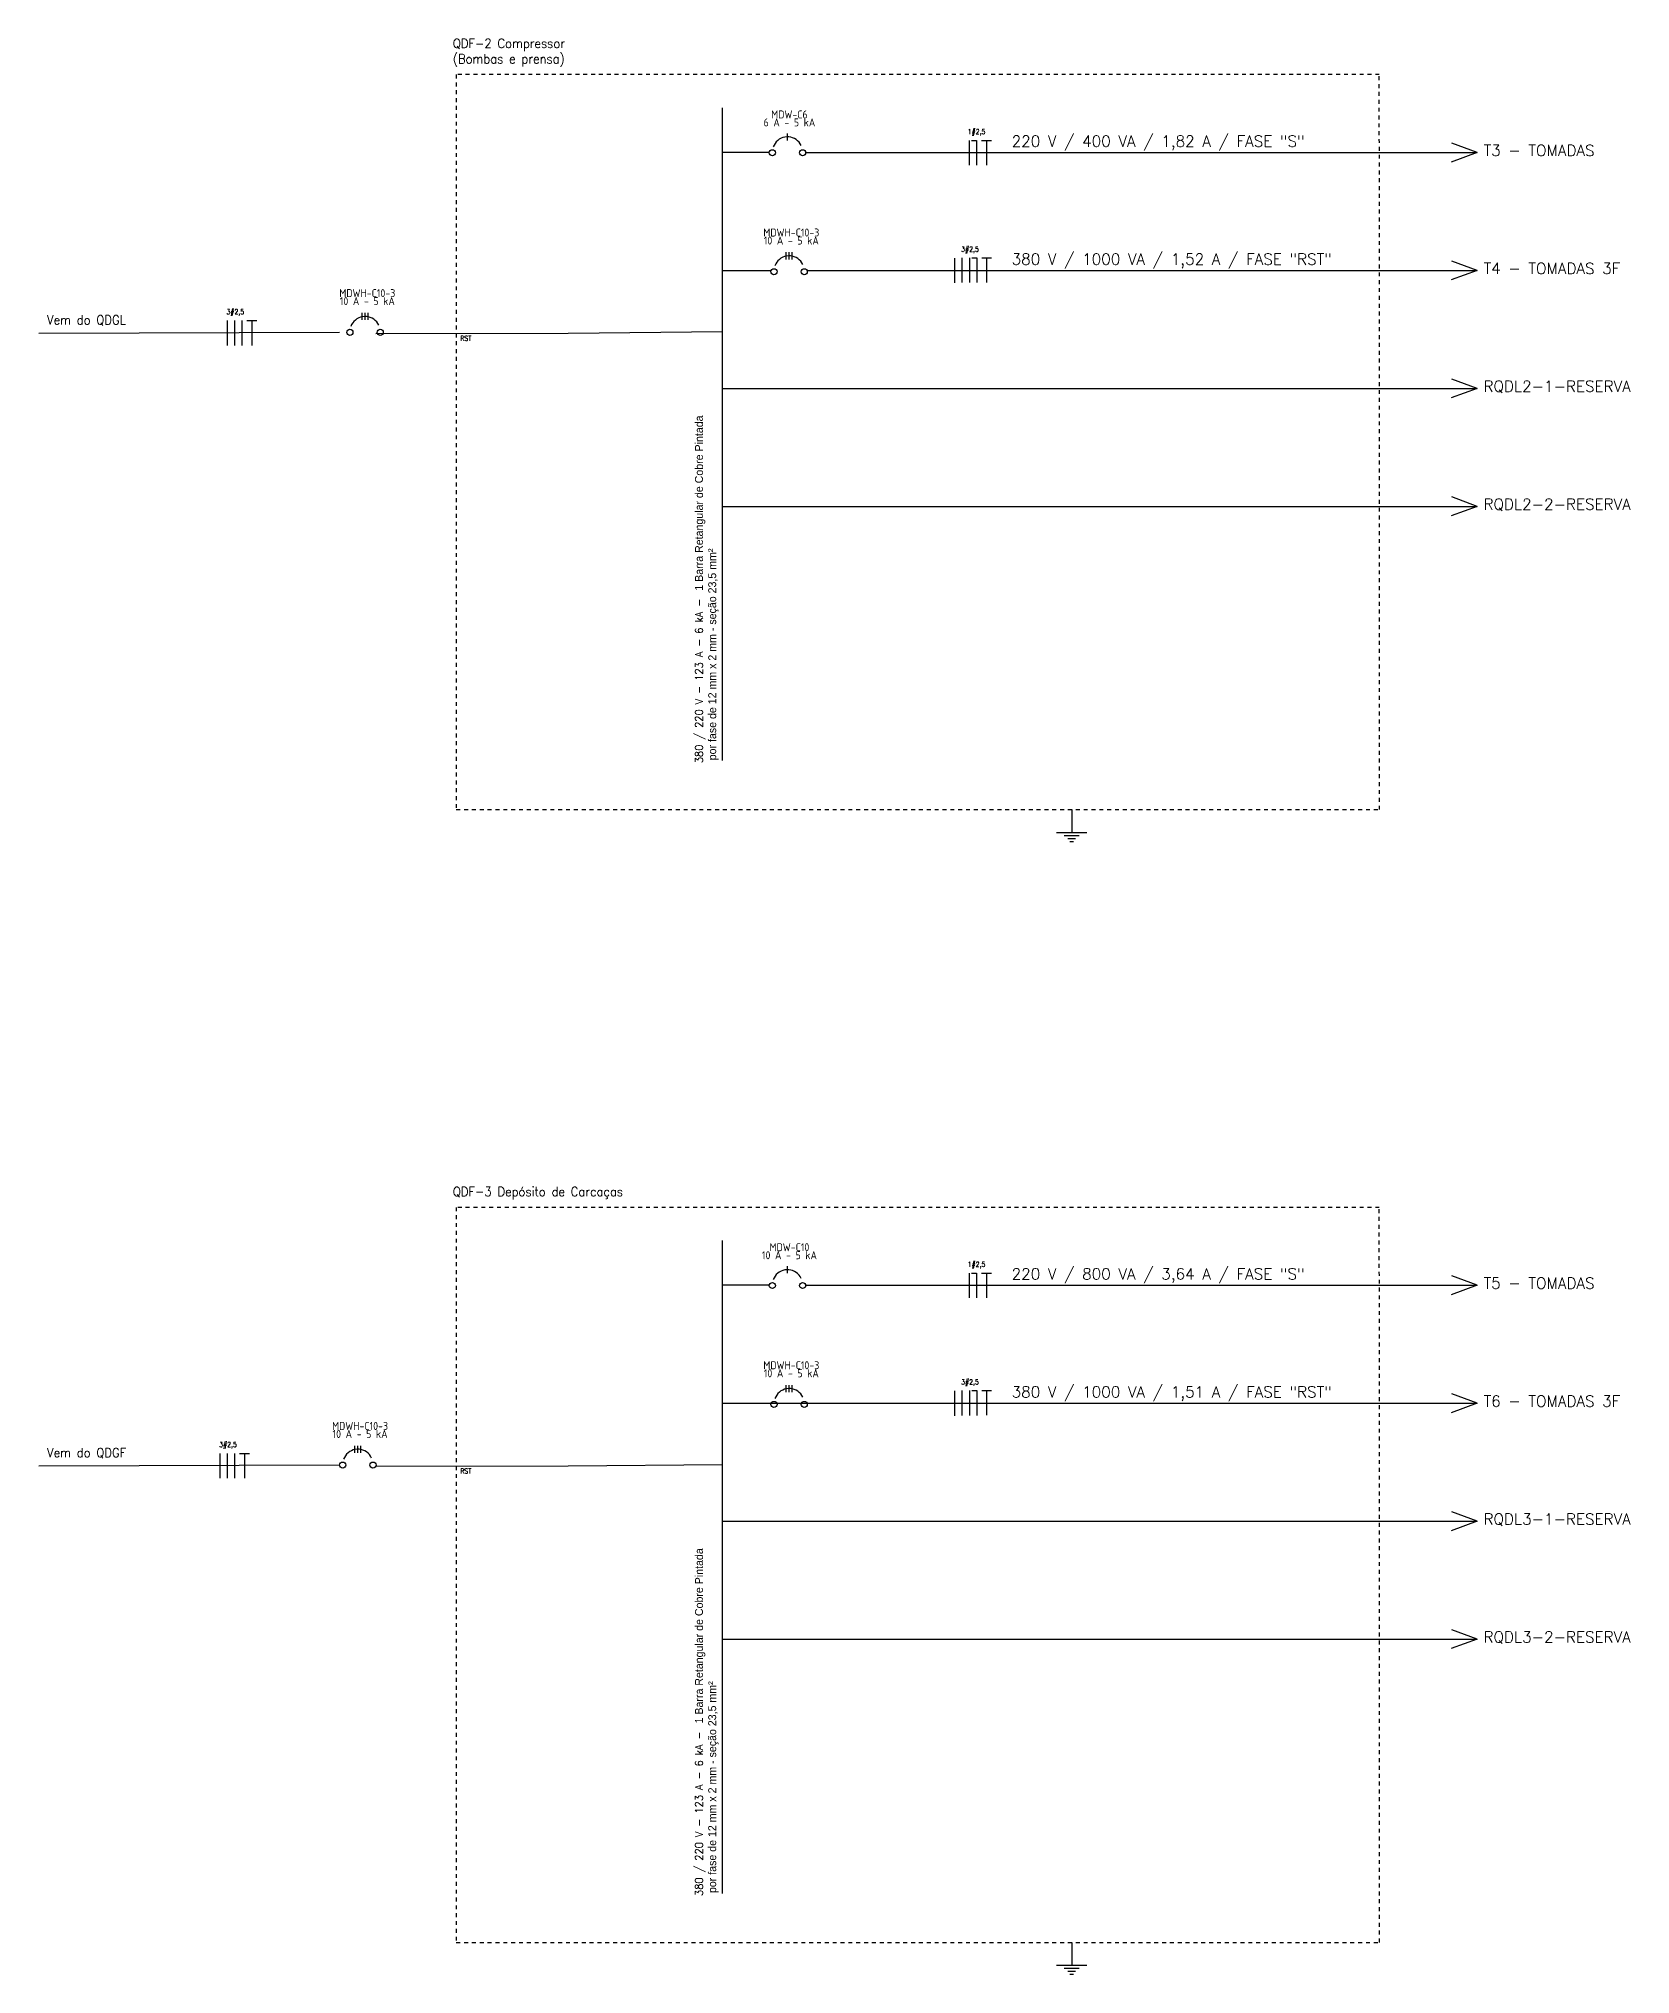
# Model space of a CAD drawing. Extents: x 88 to 641, y -96 to 322.
# Drawn here: x 523.57 to 564.16, y 106.5 to 155.86 of the extents above; entities that cross this region are included whole.
import ezdxf

# ---------------------------------------------------------------- set-up
doc = ezdxf.new("R2010")
doc.units = 0
doc.header["$MEASUREMENT"] = 0
doc.linetypes.add('DASHED2', pattern=[0.375, 0.25, -0.125])
for name, color, linetype in [('ELET_UNIFILAR_TEXTO', 4, 'Continuous'), ('ELET_UNIFILAR_TEXTO2', 4, 'Continuous'), ('ELT_UNIFILAR_DESENHO', 5, 'Continuous')]:
    doc.layers.add(name, color=color, linetype=linetype)
doc.styles.add('textstyle4', font='arial.ttf')
doc.styles.add('textstyle5', font='')
doc.styles.add('textstyle7', font='romans__.ttf')
doc.styles.get('textstyle5').set_extended_font_data('Standard')

msp = doc.modelspace()

# ---------------------------------------------------------------- linework, layer by layer
at = {"layer": 'ELT_UNIFILAR_DESENHO', "linetype": 'DASHED2', "ltscale": 0.05}
for p, q in [((557.761, 154.94), (534.222, 154.94)), ((534.222, 154.94), (534.222, 136.197)), ((557.769, 136.197), (557.761, 154.94)), ((534.222, 136.197), (557.769, 136.197)), ((557.761, 126.054), (534.222, 126.054)), ((534.222, 126.054), (534.222, 107.31)), ((557.769, 107.31), (557.761, 126.054)), ((534.222, 107.31), (557.769, 107.31))]:
    msp.add_line(p, q, dxfattribs=at)
at = {"layer": 'ELT_UNIFILAR_DESENHO'}
for p, q in [((541.011, 137.446), (541.011, 154.096)), ((542.668, 153.262), (542.668, 153.442)), ((547.301, 153.261), (547.301, 152.629)), ((547.365, 153.261), (547.491, 153.261)), ((547.491, 153.261), (547.491, 152.629)), ((547.616, 153.261), (547.869, 153.261)), ((547.743, 153.261), (547.743, 152.629)), ((560.258, 152.952), (559.607, 153.193)), ((542.205, 152.952), (541.011, 152.952)), ((543.131, 152.952), (560.258, 152.952)), ((560.258, 152.952), (559.597, 152.711)), ((542.632, 150.229), (542.632, 150.409)), ((542.709, 150.229), (542.709, 150.409)), ((542.787, 150.229), (542.787, 150.409)), ((546.926, 150.261), (546.926, 149.629)), ((547.116, 150.268), (547.116, 149.636)), ((547.306, 150.268), (547.306, 149.636)), ((547.369, 150.268), (547.495, 150.268)), ((547.495, 150.268), (547.495, 149.636)), ((547.621, 150.268), (547.873, 150.268)), ((547.747, 150.275), (547.747, 149.643)), ((560.258, 149.945), (559.607, 150.185)), ((541.011, 149.945), (542.253, 149.945)), ((543.167, 149.945), (560.258, 149.945)), ((560.258, 149.945), (559.597, 149.703)), ((528.375, 148.666), (528.375, 148.034)), ((528.565, 148.666), (528.565, 148.034)), ((528.754, 148.666), (528.754, 148.034)), ((528.88, 148.666), (529.133, 148.666)), ((529.006, 148.666), (529.006, 148.034)), ((531.819, 148.683), (531.819, 148.863)), ((531.896, 148.683), (531.896, 148.863)), ((531.973, 148.683), (531.973, 148.863)), ((523.573, 148.35), (531.248, 148.373)), ((532.168, 148.336), (537.076, 148.35)), ((537.076, 148.35), (541.011, 148.387)), ((560.258, 146.937), (559.607, 147.178)), ((541.011, 146.937), (560.258, 146.937)), ((560.258, 146.937), (559.597, 146.696)), ((560.258, 143.929), (559.607, 144.17)), ((541.011, 143.929), (560.258, 143.929)), ((560.258, 143.929), (559.597, 143.688)), ((549.916, 136.197), (549.916, 135.615)), ((549.53, 135.615), (550.302, 135.615)), ((549.723, 135.538), (550.109, 135.538)), ((549.82, 135.46), (550.013, 135.46)), ((549.868, 135.383), (549.964, 135.383)), ((541.011, 108.559), (541.011, 125.209)), ((542.668, 124.375), (542.668, 124.556)), ((542.205, 124.066), (541.011, 124.066)), ((543.131, 124.066), (560.258, 124.066)), ((547.301, 124.374), (547.301, 123.743)), ((547.365, 124.374), (547.491, 124.374)), ((547.491, 124.374), (547.491, 123.743)), ((547.616, 124.374), (547.869, 124.374)), ((547.743, 124.374), (547.743, 123.743)), ((560.258, 124.066), (559.597, 123.824)), ((560.258, 124.066), (559.607, 124.307)), ((542.632, 121.342), (542.632, 121.523)), ((542.709, 121.342), (542.709, 121.523)), ((542.787, 121.342), (542.787, 121.523)), ((541.011, 121.058), (560.258, 121.058)), ((546.926, 121.374), (546.926, 120.742)), ((547.116, 121.381), (547.116, 120.749)), ((547.306, 121.381), (547.306, 120.749)), ((547.369, 121.381), (547.495, 121.381)), ((547.495, 121.381), (547.495, 120.749)), ((547.621, 121.381), (547.873, 121.381)), ((547.747, 121.389), (547.747, 120.757)), ((560.258, 121.058), (559.597, 120.817)), ((560.258, 121.058), (559.607, 121.299)), ((531.634, 119.795), (531.634, 119.976)), ((531.711, 119.795), (531.711, 119.976)), ((531.788, 119.795), (531.788, 119.976)), ((523.573, 119.463), (531.248, 119.486)), ((528.19, 119.779), (528.19, 119.147)), ((528.38, 119.779), (528.38, 119.147)), ((528.569, 119.779), (528.569, 119.147)), ((528.695, 119.779), (528.947, 119.779)), ((528.821, 119.779), (528.821, 119.147)), ((532.168, 119.45), (537.076, 119.463)), ((537.076, 119.463), (541.011, 119.5)), ((541.011, 118.05), (560.258, 118.05)), ((560.258, 118.05), (559.597, 117.809)), ((560.258, 118.05), (559.607, 118.291)), ((541.011, 115.043), (560.258, 115.043)), ((560.258, 115.043), (559.597, 114.801)), ((560.258, 115.043), (559.607, 115.283)), ((549.916, 107.31), (549.916, 106.728)), ((549.53, 106.728), (550.302, 106.728)), ((549.723, 106.651), (550.109, 106.651)), ((549.82, 106.574), (550.013, 106.574)), ((549.868, 106.497), (549.964, 106.497))]:
    msp.add_line(p, q, dxfattribs=at)
for points in [[(543.018, 153.129), (542.993, 153.173), (542.963, 153.214), (542.928, 153.251), (542.889, 153.282), (542.846, 153.308), (542.8, 153.329), (542.751, 153.343), (542.701, 153.351), (542.651, 153.352), (542.6, 153.346), (542.551, 153.334), (542.504, 153.316), (542.46, 153.292), (542.419, 153.262), (542.383, 153.227), (542.351, 153.187), (542.325, 153.144), (542.305, 153.098)], [(543.059, 150.096), (543.035, 150.14), (543.005, 150.181), (542.97, 150.218), (542.931, 150.249), (542.888, 150.275), (542.841, 150.296), (542.793, 150.31), (542.743, 150.318), (542.693, 150.319), (542.642, 150.313), (542.593, 150.301), (542.546, 150.283), (542.502, 150.259), (542.461, 150.229), (542.425, 150.194), (542.393, 150.154), (542.367, 150.111), (542.347, 150.065)], [(532.246, 148.55), (532.222, 148.594), (532.192, 148.635), (532.157, 148.671), (532.118, 148.703), (532.075, 148.729), (532.028, 148.749), (531.98, 148.764), (531.93, 148.771), (531.879, 148.772), (531.829, 148.767), (531.78, 148.755), (531.733, 148.737), (531.689, 148.712), (531.648, 148.682), (531.612, 148.647), (531.58, 148.608), (531.554, 148.565), (531.533, 148.519)], [(543.018, 124.242), (542.993, 124.287), (542.963, 124.328), (542.928, 124.364), (542.889, 124.396), (542.846, 124.422), (542.8, 124.442), (542.751, 124.456), (542.701, 124.464), (542.651, 124.465), (542.6, 124.46), (542.551, 124.448), (542.504, 124.429), (542.46, 124.405), (542.419, 124.375), (542.383, 124.34), (542.351, 124.301), (542.325, 124.258), (542.305, 124.211)], [(543.059, 121.21), (543.035, 121.254), (543.005, 121.295), (542.97, 121.331), (542.931, 121.363), (542.888, 121.389), (542.841, 121.409), (542.793, 121.423), (542.743, 121.431), (542.693, 121.432), (542.642, 121.427), (542.593, 121.415), (542.546, 121.396), (542.502, 121.372), (542.461, 121.342), (542.425, 121.307), (542.393, 121.268), (542.367, 121.225), (542.347, 121.178)], [(532.061, 119.662), (532.037, 119.707), (532.007, 119.748), (531.972, 119.784), (531.933, 119.816), (531.889, 119.842), (531.843, 119.862), (531.795, 119.876), (531.745, 119.884), (531.694, 119.885), (531.644, 119.88), (531.595, 119.868), (531.548, 119.849), (531.504, 119.825), (531.463, 119.795), (531.426, 119.76), (531.395, 119.721), (531.368, 119.678), (531.348, 119.631)]]:
    msp.add_lwpolyline(points, dxfattribs=at)
for centre in [(542.282, 152.947), (543.054, 152.947), (542.324, 149.914), (543.096, 149.914), (531.51, 148.368), (532.283, 148.368), (542.282, 124.061), (543.054, 124.061), (542.324, 121.028), (543.096, 121.028), (531.325, 119.481), (532.098, 119.481)]:
    msp.add_circle(centre, 0.0772, dxfattribs=at)

# ---------------------------------------------------------------- texts
at = {"layer": 'ELET_UNIFILAR_TEXTO', "attachment_point": 1, "style": 'textstyle5'}
for s, insert, char_height, width in [('QDF-2 Compressor (Bombas e prensa)', (534.135, 155.856), 0.23696, 4.58272), ('\\A1;\\pi0.25599;1#2,5', (547.01, 153.55), 0.12638, 0.9874), ('\\A1;3#2,5', (547.098, 150.551), 0.1264, 0.9874), ('\\A1;3#2,5', (528.362, 148.956), 0.1264, 0.9874), ('QDF-3 Depósito de Carcaças', (534.135, 126.574), 0.23696, 7.18793), ('\\A1;\\pi0.25599;1#2,5', (547.01, 124.664), 0.12638, 0.9874), ('\\A1;3#2,5', (547.098, 121.664), 0.1264, 0.9874), ('\\A1;3#2,5', (528.176, 120.069), 0.1264, 0.9874)]:
    msp.add_mtext(s, dxfattribs=dict(at, insert=insert, char_height=char_height, width=width))
at = {"layer": 'ELET_UNIFILAR_TEXTO', "char_height": 0.20406, "width": 3.87486, "attachment_point": 8, "line_spacing_factor": 0.6, "style": 'textstyle4'}
for s, insert in [('{\\Fisocp|c0;MDW-C6\\P\\Fisocp2|c0;6 A - 5 kA\\H1.67119x; }', (542.718, 153.618)), ('{\\Fisocp|c0;MDWH-C10-3\\P\\Fisocp2|c0;10 A - 5 kA\\H1.67119x; }', (542.766, 150.607)), ('{\\Fisocp|c0;MDWH-C10-3\\P\\Fisocp2|c0;10 A - 5 kA\\H1.67119x; }', (531.953, 149.061)), ('{\\Fisocp|c0;MDW-C10\\P\\Fisocp2|c0;10 A - 5 kA\\H1.67119x; }', (542.718, 124.731)), ('{\\Fisocp|c0;MDWH-C10-3\\P\\Fisocp2|c0;10 A - 5 kA\\H1.67119x; }', (542.766, 121.721)), ('{\\Fisocp|c0;MDWH-C10-3\\P\\Fisocp2|c0;10 A - 5 kA\\H1.67119x; }', (531.768, 120.173))]:
    msp.add_mtext(s, dxfattribs=dict(at, insert=insert))
at = {"layer": 'ELET_UNIFILAR_TEXTO', "attachment_point": 1, "style": 'textstyle5'}
for s, insert, char_height in [('Vem do QDGL', (523.786, 148.804), 0.23696), ('RST', (534.324, 148.279), 0.1264), ('RST', (534.324, 148.279), 0.1264), ('Vem do QDGF', (523.786, 119.917), 0.23696), ('RST', (534.324, 119.392), 0.1264), ('RST', (534.324, 119.392), 0.1264)]:
    msp.add_mtext(s, dxfattribs=dict(at, insert=insert, char_height=char_height))
at = {"layer": 'ELET_UNIFILAR_TEXTO', "char_height": 0.202345, "attachment_point": 1, "rotation": 90, "style": 'textstyle5'}
for insert in [(540.31, 137.38), (540.31, 108.493)]:
    msp.add_mtext('\\A1;380 / 220 V - 123 A - 6 kA - {\\A0;\\fArial|b0|i0|c0|p34; \\Ftxt|c0;1 Barra Retangular de Cobre Pintada\\P por fase de 12 mm x 2 mm - seção 23,5 mm\\fArial|b0|i0|c0|p34;²}', dxfattribs=dict(at, insert=insert))
at = {"layer": 'ELET_UNIFILAR_TEXTO2', "char_height": 0.28356, "attachment_point": 1, "style": 'textstyle7'}
for s, insert, width in [('220 V / 400 VA / 1,82 A / FASE "S"', (548.385, 153.384), 9.25609), ('T3 - TOMADAS', (560.419, 153.149), 4.71987), ('380 V / 1000 VA / 1,52 A / FASE "RST"', (548.385, 150.377), 10.16701), ('T4 - TOMADAS 3F', (560.419, 150.141), 4.43325), ('RQDL2-1-RESERVA', (560.419, 147.134), 3.00015), ('RQDL2-2-RESERVA', (560.419, 144.126), 3.00015), ('220 V / 800 VA / 3,64 A / FASE "S"', (548.385, 124.498), 9.25609), ('T5 - TOMADAS', (560.419, 124.263), 4.65406), ('380 V / 1000 VA / 1,51 A / FASE "RST"', (548.385, 121.49), 9.90197), ('T6 - TOMADAS 3F', (560.419, 121.255), 4.35251), ('RQDL3-1-RESERVA', (560.419, 118.247), 3.00015), ('RQDL3-2-RESERVA', (560.419, 115.239), 3.00015)]:
    msp.add_mtext(s, dxfattribs=dict(at, insert=insert, width=width))

doc.saveas('drawing.dxf')
